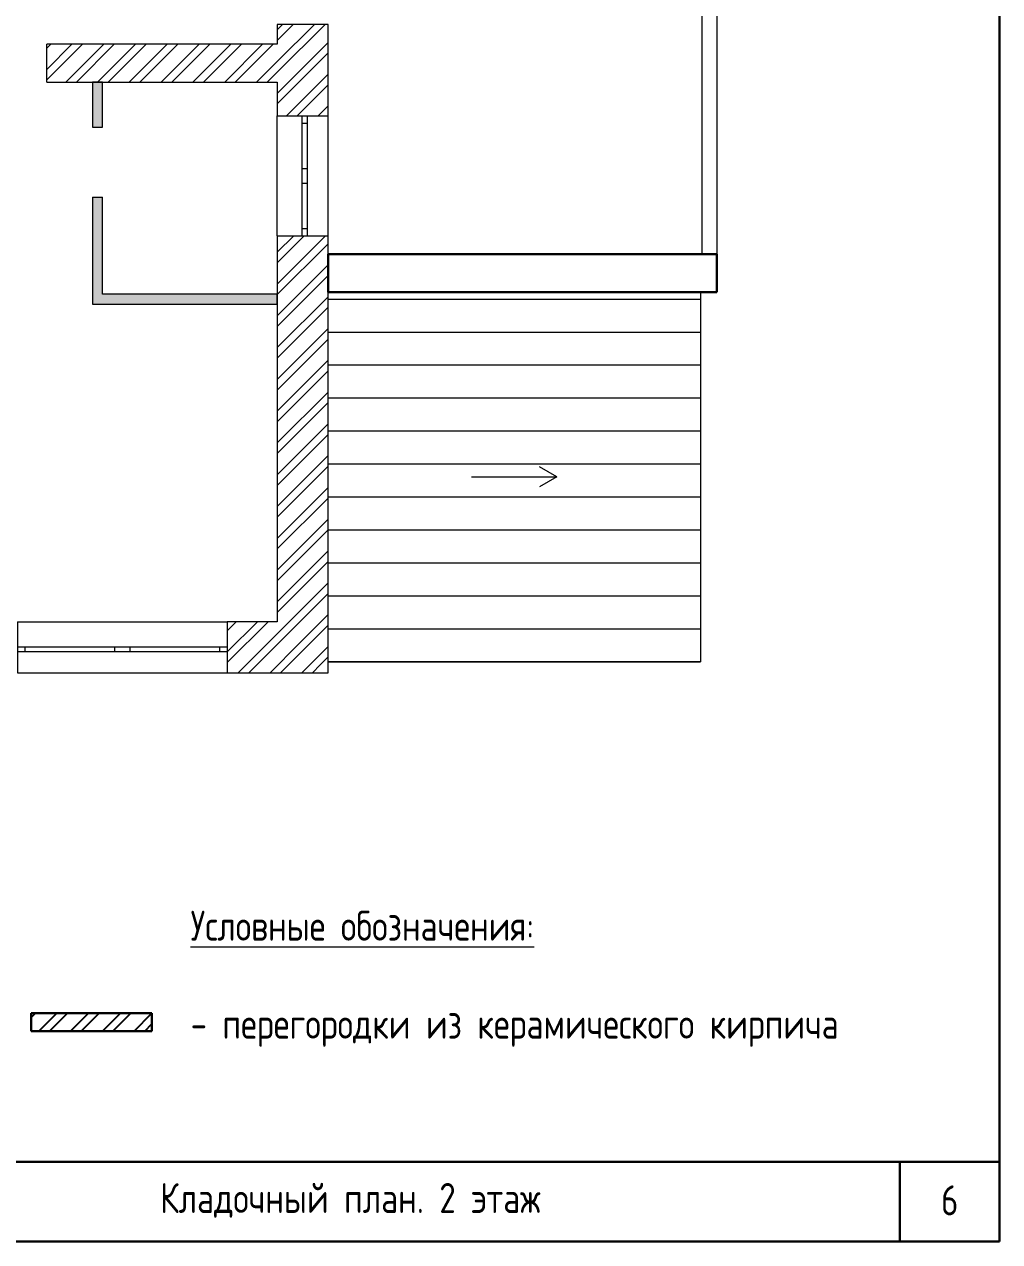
# Model space of a CAD drawing. Header units: millimetres. Extents: x -112594 to 313336, y -1917 to 255843.
# Drawn here: x 185132 to 194893, y -1917 to 10268 of the extents above; entities that cross this region are included whole.
import ezdxf

# ---------------------------------------------------------------- set-up
doc = ezdxf.new("R2010")
doc.units = ezdxf.units.MM
doc.header["$MEASUREMENT"] = 0
doc.set_wipeout_variables(frame=1)
doc.linetypes.add('Wipeout_Contour', pattern=[1000, 0, -1000])
for name, color, linetype, lineweight in [('2D - Общий_Ном._пера__7', 7, 'Continuous', 15), ('Двери ARCHICAD_Ном._пера__1', 7, 'Continuous', 13), ('Конструктив - Стены Несущие_Ном._пера__1', 7, 'Continuous', 13), ('Конструктив - Стены Несущие_Ном._пера__21', 7, 'Continuous', 30), ('Окна ARCHICAD_Ном._пера__1', 7, 'Continuous', 13)]:
    doc.layers.add(name, color=color, linetype=linetype, lineweight=lineweight)
doc.layers.add('Двери ARCHICAD', color=7, linetype='Continuous')
doc.layers.add('Конструктив - Стены Несущие', color=7, linetype='Continuous')
doc.layers.add('Конструктив - Стены Несущие_Ном._пера__63', color=7, linetype='Continuous', lineweight=25, true_color=0xff9955)
doc.styles.add('СГЕНЕРИР_СТИЛЬ_1', font='')
doc.styles.get('СГЕНЕРИР_СТИЛЬ_1').set_extended_font_data('GOST Type AU')
doc.linetypes.add('С Квадратами', pattern='A,0,[1,РџСЂРёСЃС‚СЂРѕР№1.Shx,S=7.936508,R=0,X=0,Y=0],-1000,0', length=1000)
pattern_1 = [(45, (0, 0), (-159.09903, 159.09903), []), (45, (-53.03, 53.03), (-159.09903, 159.09903), [])]

# ---------------------------------------------------------------- blocks, each defined once
blk = doc.blocks.new('Простой Проем Двери_12')
at = {"layer": 'Двери ARCHICAD_Ном._пера__1', "color": 7, "linetype": 'Continuous', "lineweight": 13}
for p, q in [((-450, 0), (-450, -380)), ((450, 0), (450, -380))]:
    blk.add_line(p, q, dxfattribs=at)
blk = doc.blocks.new('Стена_36', base_point=(170113, 9688))
at = {"color": 254, "linetype": 'Wipeout_Contour', "lineweight": 0, "ltscale": 747085.941124}
blk.add_wipeout([(185357, 10068), (185357, 9688), (187663, 9688), (187663, 10068)], dxfattribs=at).dxf.layer = 'Конструктив - Стены Несущие'
at = {"layer": 'Конструктив - Стены Несущие', "linetype": 'Continuous', "lineweight": 0, "true_color": 0x000000}
h = blk.add_hatch(dxfattribs=at)
h.set_pattern_fill('КИРПИЧ_01', color=18, style=0, pattern_type=2)
h.set_pattern_definition(pattern_1)
h.paths.add_polyline_path([(185357, 10068), (185357, 9688), (187663, 9688), (187663, 10068)])
at = {"layer": 'Конструктив - Стены Несущие_Ном._пера__1', "color": 7, "linetype": 'Continuous', "lineweight": 13, "flags": 128}
for points in [[(187663, 10068), (185357, 10068)], [(185357, 9688), (187663, 9688)]]:
    blk.add_lwpolyline(points, dxfattribs=at)
at = {"layer": 'Двери ARCHICAD', "color": 21, "linetype": 'Continuous', "lineweight": 25, "true_color": 0xff9955, "zscale": 1000, "rotation": 180}
blk.add_blockref('Простой Проем Двери_12', (184907, 9688), dxfattribs=at)
blk = doc.blocks.new('Простой Проем Двери_16')
at = {"layer": 'Двери ARCHICAD_Ном._пера__1', "color": 7, "linetype": 'Continuous', "lineweight": 13}
for p, q in [((-350, 0), (-350, -100)), ((350, 0), (350, -100))]:
    blk.add_line(p, q, dxfattribs=at)
blk = doc.blocks.new('Стена_45', base_point=(185913, 9688))
at = {"layer": 'Конструктив - Стены Несущие', "linetype": 'Continuous', "lineweight": 0, "true_color": 0xffffff}
for points in [[(185913, 9688), (185813, 9688), (185813, 9238), (185913, 9238)], [(185913, 8538), (185813, 8538), (185813, 7468), (185913, 7568)]]:
    blk.add_hatch(color=7, dxfattribs=at).paths.add_polyline_path(points)
at = {"layer": 'Конструктив - Стены Несущие_Ном._пера__1', "color": 7, "linetype": 'Continuous', "lineweight": 13, "flags": 128}
for points in [[(185813, 9688), (185813, 9238)], [(185913, 9688), (185813, 9688)], [(185913, 9238), (185913, 9688)], [(185813, 8538), (185813, 7468)], [(185913, 7568), (185913, 8538)]]:
    blk.add_lwpolyline(points, dxfattribs=at)
at = {"layer": 'Двери ARCHICAD', "color": 21, "linetype": 'Continuous', "lineweight": 25, "true_color": 0xff9955, "xscale": -1, "zscale": 1000, "rotation": 90}
blk.add_blockref('Простой Проем Двери_16', (185813, 8888), dxfattribs=at)
blk = doc.blocks.new('Стена_46', base_point=(185913, 7568))
at = {"layer": 'Конструктив - Стены Несущие', "linetype": 'Continuous', "lineweight": 0, "true_color": 0xffffff}
blk.add_hatch(color=7, dxfattribs=at).paths.add_polyline_path([(185813, 7468), (187663, 7468), (187663, 7568), (185913, 7568)])
at = {"layer": 'Конструктив - Стены Несущие_Ном._пера__1', "color": 7, "linetype": 'Continuous', "lineweight": 13, "flags": 128}
for points in [[(187663, 7568), (185913, 7568)], [(187663, 7468), (187663, 7568)], [(185813, 7468), (187663, 7468)]]:
    blk.add_lwpolyline(points, dxfattribs=at)
blk = doc.blocks.new('Двустворчатое Окно 21')
at = {"layer": 'Окна ARCHICAD_Ном._пера__1', "color": 7, "linetype": 'Continuous', "lineweight": 13}
for p, q in [((-1050, 250), (1050, 250)), ((-1050, 250), (-1050, 0)), ((1050, 250), (1050, 0)), ((-1050, 0), (-975, 0)), ((-1050, 0), (-1050, -50)), ((-1050, 0), (-1050, -50)), ((-975, 0), (-975, -50)), ((-975, 0), (-75, 0)), ((-75, -50), (-75, 0)), ((-75, 0), (0, 0)), ((0, 0), (75, 0)), ((75, 0), (75, -50)), ((75, 0), (975, 0)), ((975, -50), (975, 0)), ((975, 0), (1050, 0)), ((1050, 0), (1050, -50)), ((1050, 0), (1050, -50)), ((-975, -50), (-1050, -50)), ((-1050, -50), (-1050, -260)), ((-75, -50), (-975, -50)), ((0, -50), (-75, -50)), ((75, -50), (0, -50)), ((975, -50), (75, -50)), ((1050, -50), (975, -50)), ((1050, -50), (1050, -260)), ((-1050, -260), (1050, -260))]:
    blk.add_line(p, q, dxfattribs=at)
blk = doc.blocks.new('Стена_48', base_point=(170113, 3778))
at = {"color": 254, "linetype": 'Wipeout_Contour', "lineweight": 0, "ltscale": 750335.568277}
blk.add_wipeout([(187163, 4288), (187163, 3778), (188173, 3778), (187663, 4288)], dxfattribs=at).dxf.layer = 'Конструктив - Стены Несущие'
at = {"layer": 'Конструктив - Стены Несущие', "linetype": 'Continuous', "lineweight": 0, "true_color": 0x000000}
h = blk.add_hatch(dxfattribs=at)
h.set_pattern_fill('КИРПИЧ_01', color=18, style=0, pattern_type=2)
h.set_pattern_definition(pattern_1)
h.paths.add_polyline_path([(187163, 4288), (187163, 3778), (188173, 3778), (187663, 4288)])
at = {"layer": 'Конструктив - Стены Несущие_Ном._пера__1', "color": 7, "linetype": 'Continuous', "lineweight": 13}
for p, q in [((187163, 4288), (187163, 4038)), ((187163, 4038), (187163, 3988)), ((187163, 3988), (187163, 3778))]:
    blk.add_line(p, q, dxfattribs=at)
at = {"layer": 'Конструктив - Стены Несущие_Ном._пера__1', "color": 7, "linetype": 'Continuous', "lineweight": 13, "flags": 128}
for points in [[(187663, 4288), (187163, 4288)], [(187163, 3778), (188173, 3778)]]:
    blk.add_lwpolyline(points, dxfattribs=at)
at = {"layer": 'Окна ARCHICAD_Ном._пера__1', "color": 7, "linetype": 'Continuous', "lineweight": 13, "zscale": 1000}
blk.add_blockref('Двустворчатое Окно 21', (186113, 4038), dxfattribs=at)
blk = doc.blocks.new('Двустворчатое Окно 21_4')
at = {"layer": 'Окна ARCHICAD_Ном._пера__1', "color": 7, "linetype": 'Continuous', "lineweight": 13}
for p, q in [((-600, 250), (600, 250)), ((-600, 250), (-600, 0)), ((600, 250), (600, 0)), ((-600, 0), (-525, 0)), ((-600, 0), (-600, -50)), ((-600, 0), (-600, -50)), ((-525, 0), (-525, -50)), ((-525, 0), (-75, 0)), ((-75, -50), (-75, 0)), ((-75, 0), (0, 0)), ((0, 0), (75, 0)), ((75, 0), (75, -50)), ((75, 0), (525, 0)), ((525, -50), (525, 0)), ((525, 0), (600, 0)), ((600, 0), (600, -50)), ((600, 0), (600, -50)), ((-525, -50), (-600, -50)), ((-600, -50), (-600, -260)), ((-75, -50), (-525, -50)), ((0, -50), (-75, -50)), ((75, -50), (0, -50)), ((525, -50), (75, -50)), ((600, -50), (525, -50)), ((600, -50), (600, -260)), ((-600, -260), (600, -260))]:
    blk.add_line(p, q, dxfattribs=at)
blk = doc.blocks.new('Простой Проем Двери_3')
at = {"layer": 'Двери ARCHICAD_Ном._пера__1', "color": 7, "linetype": 'Continuous', "lineweight": 13}
for p, q in [((-600, 0), (-600, 510)), ((600, 0), (600, 510))]:
    blk.add_line(p, q, dxfattribs=at)
blk = doc.blocks.new('Стена_49', base_point=(188173, 3778))
at = {"color": 254, "linetype": 'Wipeout_Contour', "lineweight": 0, "ltscale": 752696.510587}
blk.add_wipeout([(188173, 10268), (187663, 10268), (187663, 9351), (188173, 9351)], dxfattribs=at).dxf.layer = 'Конструктив - Стены Несущие'
at = {"color": 254, "linetype": 'Wipeout_Contour', "lineweight": 0, "ltscale": 752111.110166}
blk.add_wipeout([(187663, 4288), (188173, 3778), (188173, 8151), (187663, 8151)], dxfattribs=at).dxf.layer = 'Конструктив - Стены Несущие'
at = {"layer": 'Конструктив - Стены Несущие', "linetype": 'Continuous', "lineweight": 0, "true_color": 0x000000}
h = blk.add_hatch(dxfattribs=at)
h.set_pattern_fill('КИРПИЧ_01', color=18, style=0, pattern_type=2)
h.set_pattern_definition(pattern_1)
h.paths.add_polyline_path([(188173, 10268), (187663, 10268), (187663, 9351), (188173, 9351)])
h = blk.add_hatch(dxfattribs=at)
h.set_pattern_fill('КИРПИЧ_01', color=18, style=0, pattern_type=2)
h.set_pattern_definition(pattern_1)
h.paths.add_polyline_path([(187663, 4288), (188173, 3778), (188173, 8151), (187663, 8151)])
at = {"layer": 'Конструктив - Стены Несущие_Ном._пера__1', "color": 7, "linetype": 'Continuous', "lineweight": 13}
for p, q in [((187663, 9351), (187913, 9351)), ((187913, 9351), (187963, 9351)), ((187963, 9351), (188173, 9351)), ((187663, 8151), (187913, 8151)), ((187913, 8151), (187963, 8151)), ((187963, 8151), (188173, 8151))]:
    blk.add_line(p, q, dxfattribs=at)
at = {"layer": 'Конструктив - Стены Несущие_Ном._пера__1', "color": 7, "linetype": 'Continuous', "lineweight": 13, "flags": 128}
for points in [[(187663, 10268), (187663, 10068)], [(188173, 9351), (188173, 10268)], [(187663, 9688), (187663, 9351)], [(187663, 8151), (187663, 4288)], [(188173, 3778), (188173, 8151)]]:
    blk.add_lwpolyline(points, dxfattribs=at)
at = {"layer": 'Двери ARCHICAD', "color": 21, "linetype": 'Continuous', "lineweight": 25, "true_color": 0xff9955, "xscale": -1, "zscale": 1000, "rotation": 90}
blk.add_blockref('Простой Проем Двери_3', (188173, 10868), dxfattribs=at)
at = {"layer": 'Окна ARCHICAD_Ном._пера__1', "color": 7, "linetype": 'Continuous', "lineweight": 13, "zscale": 1000, "rotation": 90}
blk.add_blockref('Двустворчатое Окно 21_4', (187913, 8751), dxfattribs=at)
blk = doc.blocks.new('Линия_5', base_point=(189609, 5738))
at = {"layer": '2D - Общий_Ном._пера__7', "color": 7, "linetype": 'Continuous', "lineweight": 15}
for p, q in [((189609, 5738), (190462, 5738)), ((190462, 5738), (190289, 5838)), ((190462, 5738), (190289, 5638))]:
    blk.add_line(p, q, dxfattribs=at)
blk = doc.blocks.new('Стена_70', base_point=(186408, 281))
at = {"color": 254, "linetype": 'Wipeout_Contour', "lineweight": 0, "ltscale": 743218.884105}
blk.add_wipeout([(186408, 371), (185201, 371), (185201, 191), (186408, 191)], dxfattribs=at).dxf.layer = 'Конструктив - Стены Несущие'
at = {"layer": 'Конструктив - Стены Несущие_Ном._пера__63', "linetype": 'Continuous', "lineweight": 25, "true_color": 0xff9955}
h = blk.add_hatch(dxfattribs=at)
h.set_pattern_fill('КИРПИЧ_01', color=21, style=0, pattern_type=2)
h.set_pattern_definition(pattern_1)
h.paths.add_polyline_path([(186408, 371), (185201, 371), (185201, 191), (186408, 191)])
at = {"layer": 'Конструктив - Стены Несущие_Ном._пера__21', "color": 7, "linetype": 'Continuous', "lineweight": 30, "flags": 128}
for points in [[(186408, 371), (185201, 371)], [(185201, 371), (185201, 191)], [(186408, 191), (186408, 371)], [(185201, 191), (186408, 191)]]:
    blk.add_lwpolyline(points, dxfattribs=at)

msp = doc.modelspace()

# ---------------------------------------------------------------- hatches: boundary and pattern name
at = {"linetype": 'Continuous', "lineweight": 5}
h = msp.add_hatch(dxfattribs=at)
h.set_pattern_fill('НАСТИЛ_01', color=252, style=0, pattern_type=2)
h.set_pattern_definition([(3e-14, (188172.7, 3888.43), (0, 330), [])])
h.paths.add_polyline_path([(191897.69625, 3888.43296), (191897.69625, 7588.43296), (188172.69625, 7588.43296), (188172.69625, 3888.43296)])

# ---------------------------------------------------------------- linework, layer by layer
at = {"color": 7, "linetype": 'Continuous', "lineweight": 30}
for p, q in [((194893.17891, 18082.91665), (194893.17891, -1917.08335)), ((192062.69625, 7968.43296), (192062.69625, 7588.43296)), ((194893.17891, -1117.08335), (182893.17891, -1117.08335)), ((193893.17891, -1117.08335), (193893.17891, -1917.08335)), ((194893.17891, -1917.08335), (167693.17891, -1917.08335))]:
    msp.add_line(p, q, dxfattribs=at)
at = {"color": 7, "linetype": 'С Квадратами', "lineweight": 13}
msp.add_line((191912.69625, 14998.43296), (191912.69625, 7968.43296), dxfattribs=at)
at = {"color": 7, "linetype": 'Continuous', "lineweight": 13}
for p, q in [((192062.69625, 14998.43296), (192062.69625, 7968.43296)), ((191897.69625, 7588.43296), (191897.69625, 3888.43296))]:
    msp.add_line(p, q, dxfattribs=at)

# ---------------------------------------------------------------- block references
at = {"color": 7, "lineweight": 13}
for name, p in [('Стена_36', (170112.69625, 9688.43296)), ('Стена_46', (185913.21757, 7568.28173))]:
    msp.add_blockref(name, p, dxfattribs=at)
at = {"color": 7, "linetype": 'Continuous', "lineweight": 15}
msp.add_blockref('Линия_5', (189608.62721, 5738.43296), dxfattribs=at)
at = {"color": 7, "lineweight": 30}
msp.add_blockref('Стена_70', (186408.43597, 280.85883), dxfattribs=at)

# ---------------------------------------------------------------- texts
at = {"color": 7, "linetype": 'Continuous', "lineweight": 13, "insert": (186795.4381, 1395.47675), "char_height": 300, "attachment_point": 1, "line_spacing_factor": 0.980748, "style": 'СГЕНЕРИР_СТИЛЬ_1'}
msp.add_mtext('\\A1;{\\LУсловные обозначения:\\P\\P}- перегородки из керамического кирпича', dxfattribs=at)
at = {"color": 7, "linetype": 'Continuous', "lineweight": 13, "char_height": 300, "attachment_point": 5, "style": 'СГЕНЕРИР_СТИЛЬ_1'}
for s, insert in [('\\A1;Кладочный план. 2 этаж', (188393.17891, -1503.7738)), ('\\A1;6', (194393.17891, -1503.44653))]:
    msp.add_mtext(s, dxfattribs=dict(at, insert=insert))

# ---------------------------------------------------------------- next in the draw order: block references
at = {"color": 7, "lineweight": 13}
for name, p in [('Стена_45', (185913.21757, 9688.43296)), ('Стена_48', (170112.69625, 3778.43296))]:
    msp.add_blockref(name, p, dxfattribs=at)

# ---------------------------------------------------------------- next in the draw order: block references
msp.add_blockref('Стена_49', (188172.69625, 3778.43296), dxfattribs=at)

# ---------------------------------------------------------------- next in the draw order: linework, layer by layer
at = {"color": 7, "linetype": 'Continuous', "lineweight": 30}
for p, q in [((188172.69625, 7588.43296), (188172.69625, 7968.43296)), ((188172.69625, 7968.43296), (192062.69625, 7968.43296)), ((192062.69625, 7588.43296), (188172.69625, 7588.43296))]:
    msp.add_line(p, q, dxfattribs=at)
at = {"color": 7, "linetype": 'Continuous', "lineweight": 13}
for p, q in [((188172.69625, 3888.43296), (188172.69625, 7588.43296)), ((188172.69625, 7588.43296), (191897.69625, 7588.43296)), ((191897.69625, 3888.43296), (188172.69625, 3888.43296))]:
    msp.add_line(p, q, dxfattribs=at)

doc.saveas('drawing.dxf')
